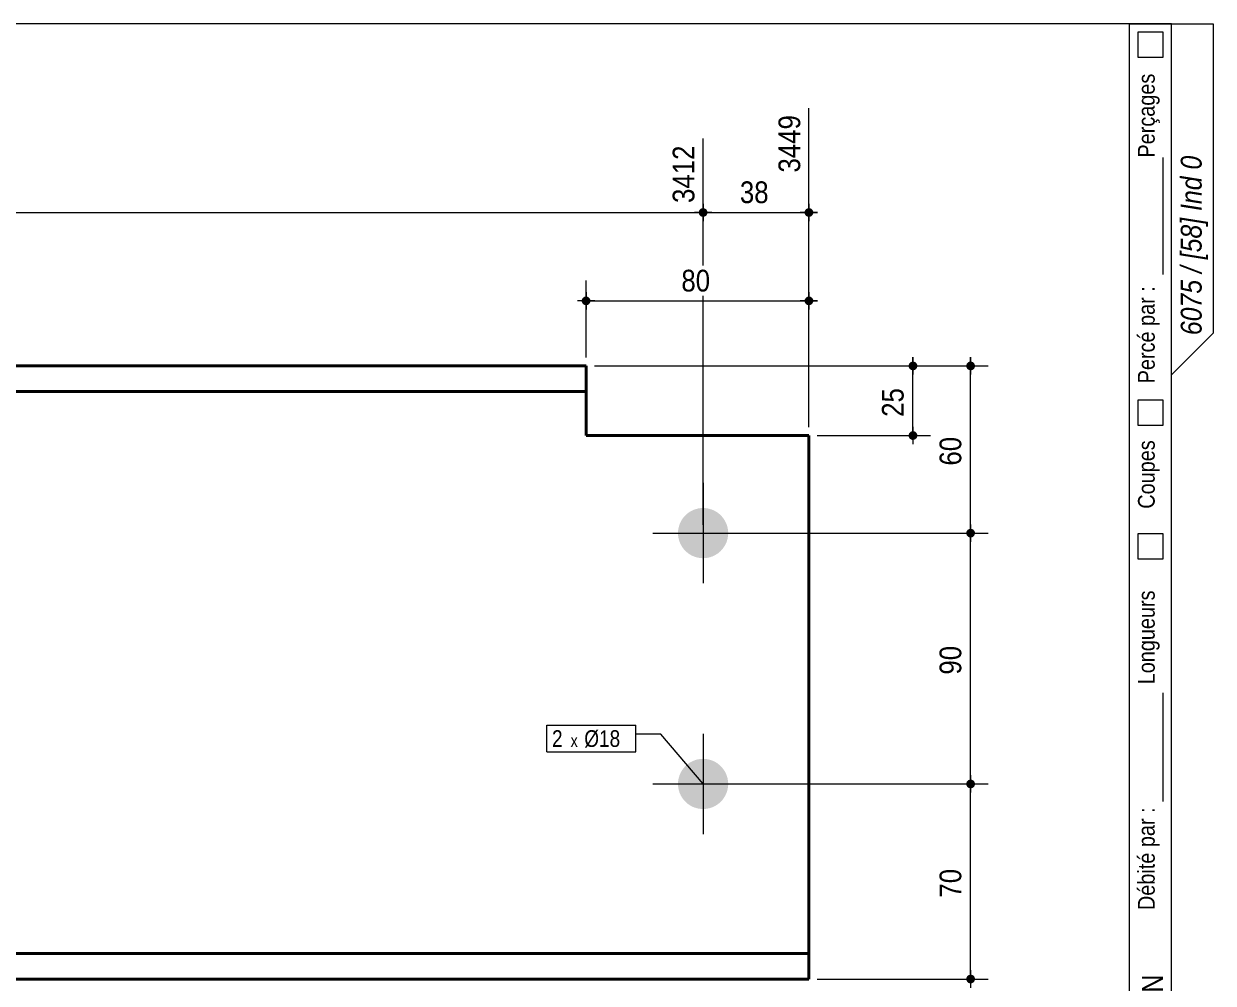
# Model space of a CAD drawing. Header units: millimetres. Extents: x 2 to 287, y 5 to 195.
# Drawn here: x 144.7 to 287, y 80.3 to 195 of the extents above; entities that cross this region are included whole.
import ezdxf

# ---------------------------------------------------------------- set-up
doc = ezdxf.new("R2010")
doc.units = ezdxf.units.MM
for name, color, linetype, lineweight in [('Autre type objet', 1, 'Continuous', 0), ('Boulon', 7, 'Continuous', 0), ('Cotation', 7, 'Continuous', 0), ('Désignation boulon', 3, 'Continuous', 0), ('Feuille dessin', 5, 'Continuous', 0), ('Piece', 2, 'Continuous', 0)]:
    doc.layers.add(name, color=color, linetype=linetype, lineweight=lineweight)
doc.styles.add('ARIAL', font='ARIAL.TTF')
doc.styles.add('ARIAL_ITALIC', font='ARIALI.TTF')
doc.styles.add('COMIC_SANS_MS', font='COMIC.TTF')

# ---------------------------------------------------------------- blocks, each defined once
blk = doc.blocks.new('*A1')
at = {"layer": 'Boulon'}
for points in [[(222.97, 134.16), (222.97, 134.23), (222.98, 134.3), (222.98, 134.38), (222.99, 134.45), (223, 134.52), (223.01, 134.6), (223.03, 134.67), (223.04, 134.74), (223.06, 134.81), (223.08, 134.88), (223.1, 134.95), (223.12, 135.02), (223.14, 135.09), (223.17, 135.16), (223.2, 135.23), (223.23, 135.3), (223.26, 135.37), (223.29, 135.43), (223.32, 135.5), (223.36, 135.56), (223.4, 135.63), (223.43, 135.69), (223.47, 135.75), (223.52, 135.81), (223.56, 135.87), (223.6, 135.93), (223.65, 135.99), (223.7, 136.04), (223.75, 136.1), (223.8, 136.15), (223.85, 136.21), (223.9, 136.26), (223.95, 136.31), (224.01, 136.36), (224.07, 136.4), (224.12, 136.45), (224.18, 136.49), (224.24, 136.54), (224.3, 136.58), (224.36, 136.62), (224.43, 136.66), (224.49, 136.69), (224.55, 136.73), (224.62, 136.76), (224.69, 136.8), (224.75, 136.83), (224.82, 136.86), (224.89, 136.88), (224.96, 136.91), (225.03, 136.93), (225.1, 136.95), (225.17, 136.98), (225.24, 136.99), (225.31, 137.01), (225.38, 137.03), (225.46, 137.04), (225.53, 137.05), (225.6, 137.06), (225.67, 137.07), (225.75, 137.08), (225.82, 137.08), (225.9, 137.08), (225.97, 137.08), (226.04, 137.08), (226.12, 137.08), (226.19, 137.08), (226.26, 137.07), (226.34, 137.06), (226.41, 137.05), (226.48, 137.04), (226.55, 137.03), (226.63, 137.01), (226.7, 136.99), (226.77, 136.98), (226.84, 136.95), (226.91, 136.93), (226.98, 136.91), (227.05, 136.88), (227.12, 136.86), (227.18, 136.83), (227.25, 136.8), (227.32, 136.76), (227.38, 136.73), (227.45, 136.69), (227.51, 136.66), (227.57, 136.62), (227.64, 136.58), (227.7, 136.54), (227.76, 136.49), (227.81, 136.45), (227.87, 136.4), (227.93, 136.36), (227.98, 136.31), (228.04, 136.26), (228.09, 136.21), (228.14, 136.15), (228.19, 136.1), (228.24, 136.04), (228.29, 135.99), (228.33, 135.93), (228.38, 135.87), (228.42, 135.81), (228.46, 135.75), (228.5, 135.69), (228.54, 135.63), (228.58, 135.56), (228.61, 135.5), (228.65, 135.43), (228.68, 135.37), (228.71, 135.3), (228.74, 135.23), (228.77, 135.16), (228.79, 135.09), (228.82, 135.02), (228.84, 134.95), (228.86, 134.88), (228.88, 134.81), (228.9, 134.74), (228.91, 134.67), (228.92, 134.6), (228.94, 134.52), (228.95, 134.45), (228.95, 134.38), (228.96, 134.3), (228.97, 134.23), (228.97, 134.16), (228.97, 134.08), (228.97, 134.01), (228.97, 133.94), (228.96, 133.86), (228.95, 133.79), (228.95, 133.72), (228.94, 133.64), (228.92, 133.57), (228.91, 133.5), (228.9, 133.43), (228.88, 133.35), (228.86, 133.28), (228.84, 133.21), (228.82, 133.14), (228.79, 133.07), (228.77, 133), (228.74, 132.94), (228.71, 132.87), (228.68, 132.8), (228.65, 132.73), (228.61, 132.67), (228.58, 132.61), (228.54, 132.54), (228.5, 132.48), (228.46, 132.42), (228.42, 132.36), (228.38, 132.3), (228.33, 132.24), (228.29, 132.18), (228.24, 132.12), (228.19, 132.07), (228.14, 132.02), (228.09, 131.96), (228.04, 131.91), (227.98, 131.86), (227.93, 131.81), (227.87, 131.76), (227.81, 131.72), (227.76, 131.67), (227.7, 131.63), (227.64, 131.59), (227.57, 131.55), (227.51, 131.51), (227.45, 131.47), (227.38, 131.44), (227.32, 131.4), (227.25, 131.37), (227.18, 131.34), (227.12, 131.31), (227.05, 131.28), (226.98, 131.26), (226.91, 131.24), (226.84, 131.21), (226.77, 131.19), (226.7, 131.17), (226.63, 131.16), (226.55, 131.14), (226.48, 131.13), (226.41, 131.12), (226.34, 131.11), (226.26, 131.1), (226.19, 131.09), (226.12, 131.09), (226.04, 131.08), (225.97, 131.08), (225.9, 131.08), (225.82, 131.09), (225.75, 131.09), (225.67, 131.1), (225.6, 131.11), (225.53, 131.12), (225.46, 131.13), (225.38, 131.14), (225.31, 131.16), (225.24, 131.17), (225.17, 131.19), (225.1, 131.21), (225.03, 131.24), (224.96, 131.26), (224.89, 131.28), (224.82, 131.31), (224.75, 131.34), (224.69, 131.37), (224.62, 131.4), (224.55, 131.44), (224.49, 131.47), (224.43, 131.51), (224.36, 131.55), (224.3, 131.59), (224.24, 131.63), (224.18, 131.67), (224.12, 131.72), (224.07, 131.76), (224.01, 131.81), (223.95, 131.86), (223.9, 131.91), (223.85, 131.96), (223.8, 132.02), (223.75, 132.07), (223.7, 132.12), (223.65, 132.18), (223.6, 132.24), (223.56, 132.3), (223.52, 132.36), (223.47, 132.42), (223.43, 132.48), (223.4, 132.54), (223.36, 132.61), (223.32, 132.67), (223.29, 132.73), (223.26, 132.8), (223.23, 132.87), (223.2, 132.94), (223.17, 133), (223.14, 133.07), (223.12, 133.14), (223.1, 133.21), (223.08, 133.28), (223.06, 133.35), (223.04, 133.43), (223.03, 133.5), (223.01, 133.57), (223, 133.64), (222.99, 133.72), (222.98, 133.79), (222.98, 133.86), (222.97, 133.94), (222.97, 134.01), (222.97, 134.08)], [(222.97, 104.16), (222.97, 104.23), (222.98, 104.3), (222.98, 104.38), (222.99, 104.45), (223, 104.52), (223.01, 104.6), (223.03, 104.67), (223.04, 104.74), (223.06, 104.81), (223.08, 104.88), (223.1, 104.95), (223.12, 105.02), (223.14, 105.09), (223.17, 105.16), (223.2, 105.23), (223.23, 105.3), (223.26, 105.37), (223.29, 105.43), (223.32, 105.5), (223.36, 105.56), (223.4, 105.63), (223.43, 105.69), (223.47, 105.75), (223.52, 105.81), (223.56, 105.87), (223.6, 105.93), (223.65, 105.99), (223.7, 106.04), (223.75, 106.1), (223.8, 106.15), (223.85, 106.21), (223.9, 106.26), (223.95, 106.31), (224.01, 106.36), (224.07, 106.4), (224.12, 106.45), (224.18, 106.49), (224.24, 106.54), (224.3, 106.58), (224.36, 106.62), (224.43, 106.66), (224.49, 106.69), (224.55, 106.73), (224.62, 106.76), (224.69, 106.8), (224.75, 106.83), (224.82, 106.86), (224.89, 106.88), (224.96, 106.91), (225.03, 106.93), (225.1, 106.95), (225.17, 106.98), (225.24, 106.99), (225.31, 107.01), (225.38, 107.03), (225.46, 107.04), (225.53, 107.05), (225.6, 107.06), (225.67, 107.07), (225.75, 107.08), (225.82, 107.08), (225.9, 107.08), (225.97, 107.08), (226.04, 107.08), (226.12, 107.08), (226.19, 107.08), (226.26, 107.07), (226.34, 107.06), (226.41, 107.05), (226.48, 107.04), (226.55, 107.03), (226.63, 107.01), (226.7, 106.99), (226.77, 106.98), (226.84, 106.95), (226.91, 106.93), (226.98, 106.91), (227.05, 106.88), (227.12, 106.86), (227.18, 106.83), (227.25, 106.8), (227.32, 106.76), (227.38, 106.73), (227.45, 106.69), (227.51, 106.66), (227.57, 106.62), (227.64, 106.58), (227.7, 106.54), (227.76, 106.49), (227.81, 106.45), (227.87, 106.4), (227.93, 106.36), (227.98, 106.31), (228.04, 106.26), (228.09, 106.21), (228.14, 106.15), (228.19, 106.1), (228.24, 106.04), (228.29, 105.99), (228.33, 105.93), (228.38, 105.87), (228.42, 105.81), (228.46, 105.75), (228.5, 105.69), (228.54, 105.63), (228.58, 105.56), (228.61, 105.5), (228.65, 105.43), (228.68, 105.37), (228.71, 105.3), (228.74, 105.23), (228.77, 105.16), (228.79, 105.09), (228.82, 105.02), (228.84, 104.95), (228.86, 104.88), (228.88, 104.81), (228.9, 104.74), (228.91, 104.67), (228.92, 104.6), (228.94, 104.52), (228.95, 104.45), (228.95, 104.38), (228.96, 104.3), (228.97, 104.23), (228.97, 104.16), (228.97, 104.08), (228.97, 104.01), (228.97, 103.94), (228.96, 103.86), (228.95, 103.79), (228.95, 103.72), (228.94, 103.64), (228.92, 103.57), (228.91, 103.5), (228.9, 103.43), (228.88, 103.35), (228.86, 103.28), (228.84, 103.21), (228.82, 103.14), (228.79, 103.07), (228.77, 103), (228.74, 102.94), (228.71, 102.87), (228.68, 102.8), (228.65, 102.73), (228.61, 102.67), (228.58, 102.61), (228.54, 102.54), (228.5, 102.48), (228.46, 102.42), (228.42, 102.36), (228.38, 102.3), (228.33, 102.24), (228.29, 102.18), (228.24, 102.12), (228.19, 102.07), (228.14, 102.02), (228.09, 101.96), (228.04, 101.91), (227.98, 101.86), (227.93, 101.81), (227.87, 101.76), (227.81, 101.72), (227.76, 101.67), (227.7, 101.63), (227.64, 101.59), (227.57, 101.55), (227.51, 101.51), (227.45, 101.47), (227.38, 101.44), (227.32, 101.4), (227.25, 101.37), (227.18, 101.34), (227.12, 101.31), (227.05, 101.28), (226.98, 101.26), (226.91, 101.24), (226.84, 101.21), (226.77, 101.19), (226.7, 101.17), (226.63, 101.16), (226.55, 101.14), (226.48, 101.13), (226.41, 101.12), (226.34, 101.11), (226.26, 101.1), (226.19, 101.09), (226.12, 101.09), (226.04, 101.08), (225.97, 101.08), (225.9, 101.08), (225.82, 101.09), (225.75, 101.09), (225.67, 101.1), (225.6, 101.11), (225.53, 101.12), (225.46, 101.13), (225.38, 101.14), (225.31, 101.16), (225.24, 101.17), (225.17, 101.19), (225.1, 101.21), (225.03, 101.24), (224.96, 101.26), (224.89, 101.28), (224.82, 101.31), (224.75, 101.34), (224.69, 101.37), (224.62, 101.4), (224.55, 101.44), (224.49, 101.47), (224.43, 101.51), (224.36, 101.55), (224.3, 101.59), (224.24, 101.63), (224.18, 101.67), (224.12, 101.72), (224.07, 101.76), (224.01, 101.81), (223.95, 101.86), (223.9, 101.91), (223.85, 101.96), (223.8, 102.02), (223.75, 102.07), (223.7, 102.12), (223.65, 102.18), (223.6, 102.24), (223.56, 102.3), (223.52, 102.36), (223.47, 102.42), (223.43, 102.48), (223.4, 102.54), (223.36, 102.61), (223.32, 102.67), (223.29, 102.73), (223.26, 102.8), (223.23, 102.87), (223.2, 102.94), (223.17, 103), (223.14, 103.07), (223.12, 103.14), (223.1, 103.21), (223.08, 103.28), (223.06, 103.35), (223.04, 103.43), (223.03, 103.5), (223.01, 103.57), (223, 103.64), (222.99, 103.72), (222.98, 103.79), (222.98, 103.86), (222.97, 103.94), (222.97, 104.01), (222.97, 104.08)]]:
    blk.add_hatch(color=256, dxfattribs=at).paths.add_polyline_path(points, flags=17)
at = {"layer": 'Boulon', "linetype": 'Continuous', "lineweight": 0}
for p, q in [((225.97, 140.08), (225.97, 128.08)), ((219.97, 134.08), (231.97, 134.08)), ((225.97, 110.08), (225.97, 98.08)), ((219.97, 104.08), (231.97, 104.08))]:
    blk.add_line(p, q, dxfattribs=at)
blk = doc.blocks.new('*A3')
at = {"layer": 'Piece', "color": 2, "linetype": 'Continuous', "lineweight": 40}
for p, q in [((211.967083, 154.083776), (131.967083, 154.083776)), ((211.967083, 154.083776), (211.967083, 145.750443)), ((211.967083, 151.017109), (131.967083, 151.017109)), ((211.967083, 145.750443), (238.633749, 145.750443)), ((238.633749, 80.750443), (238.633749, 145.750443)), ((238.633749, 83.817109), (131.967083, 83.817109)), ((131.967083, 80.750443), (238.633749, 80.750443))]:
    blk.add_line(p, q, dxfattribs=at)
blk = doc.blocks.new('*A4')
at = {"layer": 'Feuille dessin', "linetype": 'Continuous', "lineweight": 0}
for p, q in [((282, 195), (5, 195)), ((282, 5), (282, 195))]:
    blk.add_line(p, q, dxfattribs=at)
blk = doc.blocks.new('*A6')
at = {"layer": 'Autre type objet', "linetype": 'Continuous', "lineweight": 0}
for p, q in [((277, 42), (277, 195)), ((277, 195), (287, 195)), ((282, 42), (282, 195)), ((287, 195), (287, 158)), ((278, 194), (278, 191)), ((281, 194), (278, 194)), ((281, 191), (281, 194)), ((278, 191), (281, 191)), ((281, 165), (281, 179)), ((287, 158), (282, 153)), ((278, 150), (278, 147)), ((281, 150), (278, 150)), ((281, 147), (281, 150)), ((278, 147), (281, 147)), ((278, 134), (278, 131)), ((281, 134), (278, 134)), ((281, 131), (281, 134)), ((278, 131), (281, 131)), ((281, 102), (281, 115)), ((277, 42), (282, 42))]:
    blk.add_line(p, q, dxfattribs=at)
at = {"layer": 'Autre type objet', "width": 0.85}
for s, height, style, p in [('Perçages', 2, 'ARIAL', (280, 179)), ('6075 / [58] Ind 0', 2.5, 'ARIAL_ITALIC', (285.619109, 157.760245)), ('Percé par :', 2, 'ARIAL', (280, 152)), ('Coupes', 2, 'ARIAL', (280, 137)), ('Longueurs', 2, 'ARIAL', (280, 116)), ('Débité par :', 2, 'ARIAL', (280, 89)), ('CONTROLE FABRICATION', 2.5, 'ARIAL', (281, 44))]:
    blk.add_text(s, height=height, rotation=90, dxfattribs=dict(at, style=style)).set_placement(p)
blk = doc.blocks.new('*A10')
at = {"layer": 'Cotation'}
for points in [[(251.06, 153.56), (251.03, 153.57), (251, 153.57), (250.98, 153.57), (250.95, 153.58), (250.93, 153.59), (250.91, 153.59), (250.88, 153.6), (250.86, 153.61), (250.84, 153.63), (250.81, 153.64), (250.79, 153.65), (250.77, 153.67), (250.75, 153.68), (250.73, 153.7), (250.71, 153.72), (250.7, 153.73), (250.68, 153.75), (250.66, 153.77), (250.65, 153.79), (250.64, 153.82), (250.62, 153.84), (250.61, 153.86), (250.6, 153.88), (250.59, 153.91), (250.58, 153.93), (250.58, 153.96), (250.57, 153.98), (250.57, 154.01), (250.56, 154.03), (250.56, 154.06), (250.56, 154.08), (250.56, 154.11), (250.56, 154.13), (250.57, 154.16), (250.57, 154.19), (250.58, 154.21), (250.58, 154.23), (250.59, 154.26), (250.6, 154.28), (250.61, 154.31), (250.62, 154.33), (250.64, 154.35), (250.65, 154.37), (250.66, 154.39), (250.68, 154.41), (250.7, 154.43), (250.71, 154.45), (250.73, 154.47), (250.75, 154.49), (250.77, 154.5), (250.79, 154.52), (250.81, 154.53), (250.84, 154.54), (250.86, 154.55), (250.88, 154.56), (250.91, 154.57), (250.93, 154.58), (250.95, 154.59), (250.98, 154.59), (251, 154.6), (251.03, 154.6), (251.06, 154.6), (251.08, 154.6), (251.11, 154.6), (251.13, 154.6), (251.16, 154.6), (251.18, 154.59), (251.21, 154.59), (251.23, 154.58), (251.26, 154.57), (251.28, 154.56), (251.3, 154.55), (251.33, 154.54), (251.35, 154.53), (251.37, 154.52), (251.39, 154.5), (251.41, 154.49), (251.43, 154.47), (251.45, 154.45), (251.47, 154.43), (251.48, 154.41), (251.5, 154.39), (251.51, 154.37), (251.53, 154.35), (251.54, 154.33), (251.55, 154.31), (251.56, 154.28), (251.57, 154.26), (251.58, 154.23), (251.59, 154.21), (251.59, 154.19), (251.6, 154.16), (251.6, 154.13), (251.6, 154.11), (251.6, 154.08), (251.6, 154.06), (251.6, 154.03), (251.6, 154.01), (251.59, 153.98), (251.59, 153.96), (251.58, 153.93), (251.57, 153.91), (251.56, 153.88), (251.55, 153.86), (251.54, 153.84), (251.53, 153.82), (251.51, 153.79), (251.5, 153.77), (251.48, 153.75), (251.47, 153.73), (251.45, 153.72), (251.43, 153.7), (251.41, 153.68), (251.39, 153.67), (251.37, 153.65), (251.35, 153.64), (251.33, 153.63), (251.3, 153.61), (251.28, 153.6), (251.26, 153.59), (251.23, 153.59), (251.21, 153.58), (251.18, 153.57), (251.16, 153.57), (251.13, 153.57), (251.11, 153.56), (251.08, 153.56)], [(251.06, 145.23), (251.03, 145.23), (251, 145.24), (250.98, 145.24), (250.95, 145.25), (250.93, 145.25), (250.91, 145.26), (250.88, 145.27), (250.86, 145.28), (250.84, 145.29), (250.81, 145.3), (250.79, 145.32), (250.77, 145.33), (250.75, 145.35), (250.73, 145.37), (250.71, 145.38), (250.7, 145.4), (250.68, 145.42), (250.66, 145.44), (250.65, 145.46), (250.64, 145.48), (250.62, 145.51), (250.61, 145.53), (250.6, 145.55), (250.59, 145.58), (250.58, 145.6), (250.58, 145.62), (250.57, 145.65), (250.57, 145.67), (250.56, 145.7), (250.56, 145.72), (250.56, 145.75), (250.56, 145.78), (250.56, 145.8), (250.57, 145.83), (250.57, 145.85), (250.58, 145.88), (250.58, 145.9), (250.59, 145.93), (250.6, 145.95), (250.61, 145.97), (250.62, 146), (250.64, 146.02), (250.65, 146.04), (250.66, 146.06), (250.68, 146.08), (250.7, 146.1), (250.71, 146.12), (250.73, 146.14), (250.75, 146.15), (250.77, 146.17), (250.79, 146.18), (250.81, 146.2), (250.84, 146.21), (250.86, 146.22), (250.88, 146.23), (250.91, 146.24), (250.93, 146.25), (250.95, 146.25), (250.98, 146.26), (251, 146.26), (251.03, 146.27), (251.06, 146.27), (251.08, 146.27), (251.11, 146.27), (251.13, 146.27), (251.16, 146.26), (251.18, 146.26), (251.21, 146.25), (251.23, 146.25), (251.26, 146.24), (251.28, 146.23), (251.3, 146.22), (251.33, 146.21), (251.35, 146.2), (251.37, 146.18), (251.39, 146.17), (251.41, 146.15), (251.43, 146.14), (251.45, 146.12), (251.47, 146.1), (251.48, 146.08), (251.5, 146.06), (251.51, 146.04), (251.53, 146.02), (251.54, 146), (251.55, 145.97), (251.56, 145.95), (251.57, 145.93), (251.58, 145.9), (251.59, 145.88), (251.59, 145.85), (251.6, 145.83), (251.6, 145.8), (251.6, 145.78), (251.6, 145.75), (251.6, 145.72), (251.6, 145.7), (251.6, 145.67), (251.59, 145.65), (251.59, 145.62), (251.58, 145.6), (251.57, 145.58), (251.56, 145.55), (251.55, 145.53), (251.54, 145.51), (251.53, 145.48), (251.51, 145.46), (251.5, 145.44), (251.48, 145.42), (251.47, 145.4), (251.45, 145.38), (251.43, 145.37), (251.41, 145.35), (251.39, 145.33), (251.37, 145.32), (251.35, 145.3), (251.33, 145.29), (251.3, 145.28), (251.28, 145.27), (251.26, 145.26), (251.23, 145.25), (251.21, 145.25), (251.18, 145.24), (251.16, 145.24), (251.13, 145.23), (251.11, 145.23), (251.08, 145.23)]]:
    blk.add_hatch(color=256, dxfattribs=at).paths.add_polyline_path(points, flags=17)
at = {"layer": 'Cotation', "linetype": 'Continuous', "lineweight": 0}
for p, q in [((251.08, 155.12), (251.08, 153.04)), ((251.08, 154.08), (251.08, 155.12)), ((212.97, 154.08), (253.16, 154.08)), ((250.04, 154.08), (252.12, 154.08)), ((251.08, 145.75), (251.08, 154.08)), ((251.08, 146.79), (251.08, 144.71)), ((239.63, 145.75), (253.16, 145.75)), ((250.04, 145.75), (252.12, 145.75)), ((251.08, 145.75), (251.08, 144.71))]:
    blk.add_line(p, q, dxfattribs=at)
at = {"layer": 'Cotation'}
for p in [(251.08, 154.08), (251.08, 145.75)]:
    blk.add_point(p, dxfattribs=at)
at = {"layer": 'Cotation', "style": 'ARIAL', "width": 0.85}
blk.add_text('25', height=2.6, rotation=90.0002, dxfattribs=at).set_placement((249.96, 147.99))
blk = doc.blocks.new('*A14')
at = {"layer": 'Cotation'}
for points in [[(257.95, 103.56), (257.93, 103.57), (257.9, 103.57), (257.88, 103.57), (257.85, 103.58), (257.83, 103.59), (257.8, 103.59), (257.78, 103.6), (257.76, 103.61), (257.73, 103.63), (257.71, 103.64), (257.69, 103.65), (257.67, 103.67), (257.65, 103.68), (257.63, 103.7), (257.61, 103.72), (257.59, 103.73), (257.58, 103.75), (257.56, 103.77), (257.55, 103.79), (257.53, 103.82), (257.52, 103.84), (257.51, 103.86), (257.5, 103.88), (257.49, 103.91), (257.48, 103.93), (257.47, 103.96), (257.47, 103.98), (257.46, 104.01), (257.46, 104.03), (257.46, 104.06), (257.46, 104.08), (257.46, 104.11), (257.46, 104.13), (257.46, 104.16), (257.47, 104.19), (257.47, 104.21), (257.48, 104.23), (257.49, 104.26), (257.5, 104.28), (257.51, 104.31), (257.52, 104.33), (257.53, 104.35), (257.55, 104.37), (257.56, 104.39), (257.58, 104.41), (257.59, 104.43), (257.61, 104.45), (257.63, 104.47), (257.65, 104.49), (257.67, 104.5), (257.69, 104.52), (257.71, 104.53), (257.73, 104.54), (257.76, 104.55), (257.78, 104.56), (257.8, 104.57), (257.83, 104.58), (257.85, 104.59), (257.88, 104.59), (257.9, 104.6), (257.93, 104.6), (257.95, 104.6), (257.98, 104.6), (258, 104.6), (258.03, 104.6), (258.06, 104.6), (258.08, 104.59), (258.11, 104.59), (258.13, 104.58), (258.15, 104.57), (258.18, 104.56), (258.2, 104.55), (258.22, 104.54), (258.25, 104.53), (258.27, 104.52), (258.29, 104.5), (258.31, 104.49), (258.33, 104.47), (258.35, 104.45), (258.36, 104.43), (258.38, 104.41), (258.4, 104.39), (258.41, 104.37), (258.42, 104.35), (258.44, 104.33), (258.45, 104.31), (258.46, 104.28), (258.47, 104.26), (258.48, 104.23), (258.48, 104.21), (258.49, 104.19), (258.49, 104.16), (258.5, 104.13), (258.5, 104.11), (258.5, 104.08), (258.5, 104.06), (258.5, 104.03), (258.49, 104.01), (258.49, 103.98), (258.48, 103.96), (258.48, 103.93), (258.47, 103.91), (258.46, 103.88), (258.45, 103.86), (258.44, 103.84), (258.42, 103.82), (258.41, 103.79), (258.4, 103.77), (258.38, 103.75), (258.36, 103.73), (258.35, 103.72), (258.33, 103.7), (258.31, 103.68), (258.29, 103.67), (258.27, 103.65), (258.25, 103.64), (258.22, 103.63), (258.2, 103.61), (258.18, 103.6), (258.15, 103.59), (258.13, 103.59), (258.11, 103.58), (258.08, 103.57), (258.06, 103.57), (258.03, 103.57), (258, 103.56), (257.98, 103.56)], [(257.95, 80.23), (257.93, 80.23), (257.9, 80.24), (257.88, 80.24), (257.85, 80.25), (257.83, 80.25), (257.8, 80.26), (257.78, 80.27), (257.76, 80.28), (257.73, 80.29), (257.71, 80.3), (257.69, 80.32), (257.67, 80.33), (257.65, 80.35), (257.63, 80.37), (257.61, 80.38), (257.59, 80.4), (257.58, 80.42), (257.56, 80.44), (257.55, 80.46), (257.53, 80.48), (257.52, 80.51), (257.51, 80.53), (257.5, 80.55), (257.49, 80.58), (257.48, 80.6), (257.47, 80.62), (257.47, 80.65), (257.46, 80.67), (257.46, 80.7), (257.46, 80.72), (257.46, 80.75), (257.46, 80.78), (257.46, 80.8), (257.46, 80.83), (257.47, 80.85), (257.47, 80.88), (257.48, 80.9), (257.49, 80.93), (257.5, 80.95), (257.51, 80.97), (257.52, 81), (257.53, 81.02), (257.55, 81.04), (257.56, 81.06), (257.58, 81.08), (257.59, 81.1), (257.61, 81.12), (257.63, 81.14), (257.65, 81.15), (257.67, 81.17), (257.69, 81.18), (257.71, 81.2), (257.73, 81.21), (257.76, 81.22), (257.78, 81.23), (257.8, 81.24), (257.83, 81.25), (257.85, 81.25), (257.88, 81.26), (257.9, 81.26), (257.93, 81.27), (257.95, 81.27), (257.98, 81.27), (258, 81.27), (258.03, 81.27), (258.06, 81.26), (258.08, 81.26), (258.11, 81.25), (258.13, 81.25), (258.15, 81.24), (258.18, 81.23), (258.2, 81.22), (258.22, 81.21), (258.25, 81.2), (258.27, 81.18), (258.29, 81.17), (258.31, 81.15), (258.33, 81.14), (258.35, 81.12), (258.36, 81.1), (258.38, 81.08), (258.4, 81.06), (258.41, 81.04), (258.42, 81.02), (258.44, 81), (258.45, 80.97), (258.46, 80.95), (258.47, 80.93), (258.48, 80.9), (258.48, 80.88), (258.49, 80.85), (258.49, 80.83), (258.5, 80.8), (258.5, 80.78), (258.5, 80.75), (258.5, 80.72), (258.5, 80.7), (258.49, 80.67), (258.49, 80.65), (258.48, 80.62), (258.48, 80.6), (258.47, 80.58), (258.46, 80.55), (258.45, 80.53), (258.44, 80.51), (258.42, 80.48), (258.41, 80.46), (258.4, 80.44), (258.38, 80.42), (258.36, 80.4), (258.35, 80.38), (258.33, 80.37), (258.31, 80.35), (258.29, 80.33), (258.27, 80.32), (258.25, 80.3), (258.22, 80.29), (258.2, 80.28), (258.18, 80.27), (258.15, 80.26), (258.13, 80.25), (258.11, 80.25), (258.08, 80.24), (258.06, 80.24), (258.03, 80.23), (258, 80.23), (257.98, 80.23)]]:
    blk.add_hatch(color=256, dxfattribs=at).paths.add_polyline_path(points, flags=17)
at = {"layer": 'Cotation', "linetype": 'Continuous', "lineweight": 0}
for p, q in [((226.97, 104.08), (260.06, 104.08)), ((256.94, 104.08), (259.02, 104.08)), ((257.98, 105.12), (257.98, 103.04)), ((257.98, 104.08), (257.98, 105.12)), ((257.98, 80.75), (257.98, 104.08)), ((257.98, 81.79), (257.98, 79.71)), ((239.63, 80.75), (260.06, 80.75)), ((256.94, 80.75), (259.02, 80.75)), ((257.98, 80.75), (257.98, 79.71))]:
    blk.add_line(p, q, dxfattribs=at)
at = {"layer": 'Cotation'}
for p in [(257.98, 104.08), (257.98, 80.75)]:
    blk.add_point(p, dxfattribs=at)
at = {"layer": 'Cotation', "style": 'ARIAL', "width": 0.85}
blk.add_text('70', height=2.6, rotation=90.0002, dxfattribs=at).set_placement((256.86, 90.49))
blk = doc.blocks.new('*A15')
at = {"layer": 'Cotation'}
for points in [[(257.95, 133.56), (257.93, 133.57), (257.9, 133.57), (257.88, 133.57), (257.85, 133.58), (257.83, 133.59), (257.8, 133.59), (257.78, 133.6), (257.76, 133.61), (257.73, 133.63), (257.71, 133.64), (257.69, 133.65), (257.67, 133.67), (257.65, 133.68), (257.63, 133.7), (257.61, 133.72), (257.59, 133.73), (257.58, 133.75), (257.56, 133.77), (257.55, 133.79), (257.53, 133.82), (257.52, 133.84), (257.51, 133.86), (257.5, 133.88), (257.49, 133.91), (257.48, 133.93), (257.47, 133.96), (257.47, 133.98), (257.46, 134.01), (257.46, 134.03), (257.46, 134.06), (257.46, 134.08), (257.46, 134.11), (257.46, 134.13), (257.46, 134.16), (257.47, 134.19), (257.47, 134.21), (257.48, 134.23), (257.49, 134.26), (257.5, 134.28), (257.51, 134.31), (257.52, 134.33), (257.53, 134.35), (257.55, 134.37), (257.56, 134.39), (257.58, 134.41), (257.59, 134.43), (257.61, 134.45), (257.63, 134.47), (257.65, 134.49), (257.67, 134.5), (257.69, 134.52), (257.71, 134.53), (257.73, 134.54), (257.76, 134.55), (257.78, 134.56), (257.8, 134.57), (257.83, 134.58), (257.85, 134.59), (257.88, 134.59), (257.9, 134.6), (257.93, 134.6), (257.95, 134.6), (257.98, 134.6), (258, 134.6), (258.03, 134.6), (258.06, 134.6), (258.08, 134.59), (258.11, 134.59), (258.13, 134.58), (258.15, 134.57), (258.18, 134.56), (258.2, 134.55), (258.22, 134.54), (258.25, 134.53), (258.27, 134.52), (258.29, 134.5), (258.31, 134.49), (258.33, 134.47), (258.35, 134.45), (258.36, 134.43), (258.38, 134.41), (258.4, 134.39), (258.41, 134.37), (258.42, 134.35), (258.44, 134.33), (258.45, 134.31), (258.46, 134.28), (258.47, 134.26), (258.48, 134.23), (258.48, 134.21), (258.49, 134.19), (258.49, 134.16), (258.5, 134.13), (258.5, 134.11), (258.5, 134.08), (258.5, 134.06), (258.5, 134.03), (258.49, 134.01), (258.49, 133.98), (258.48, 133.96), (258.48, 133.93), (258.47, 133.91), (258.46, 133.88), (258.45, 133.86), (258.44, 133.84), (258.42, 133.82), (258.41, 133.79), (258.4, 133.77), (258.38, 133.75), (258.36, 133.73), (258.35, 133.72), (258.33, 133.7), (258.31, 133.68), (258.29, 133.67), (258.27, 133.65), (258.25, 133.64), (258.22, 133.63), (258.2, 133.61), (258.18, 133.6), (258.15, 133.59), (258.13, 133.59), (258.11, 133.58), (258.08, 133.57), (258.06, 133.57), (258.03, 133.57), (258, 133.56), (257.98, 133.56)], [(257.95, 103.56), (257.93, 103.57), (257.9, 103.57), (257.88, 103.57), (257.85, 103.58), (257.83, 103.59), (257.8, 103.59), (257.78, 103.6), (257.76, 103.61), (257.73, 103.63), (257.71, 103.64), (257.69, 103.65), (257.67, 103.67), (257.65, 103.68), (257.63, 103.7), (257.61, 103.72), (257.59, 103.73), (257.58, 103.75), (257.56, 103.77), (257.55, 103.79), (257.53, 103.82), (257.52, 103.84), (257.51, 103.86), (257.5, 103.88), (257.49, 103.91), (257.48, 103.93), (257.47, 103.96), (257.47, 103.98), (257.46, 104.01), (257.46, 104.03), (257.46, 104.06), (257.46, 104.08), (257.46, 104.11), (257.46, 104.13), (257.46, 104.16), (257.47, 104.19), (257.47, 104.21), (257.48, 104.23), (257.49, 104.26), (257.5, 104.28), (257.51, 104.31), (257.52, 104.33), (257.53, 104.35), (257.55, 104.37), (257.56, 104.39), (257.58, 104.41), (257.59, 104.43), (257.61, 104.45), (257.63, 104.47), (257.65, 104.49), (257.67, 104.5), (257.69, 104.52), (257.71, 104.53), (257.73, 104.54), (257.76, 104.55), (257.78, 104.56), (257.8, 104.57), (257.83, 104.58), (257.85, 104.59), (257.88, 104.59), (257.9, 104.6), (257.93, 104.6), (257.95, 104.6), (257.98, 104.6), (258, 104.6), (258.03, 104.6), (258.06, 104.6), (258.08, 104.59), (258.11, 104.59), (258.13, 104.58), (258.15, 104.57), (258.18, 104.56), (258.2, 104.55), (258.22, 104.54), (258.25, 104.53), (258.27, 104.52), (258.29, 104.5), (258.31, 104.49), (258.33, 104.47), (258.35, 104.45), (258.36, 104.43), (258.38, 104.41), (258.4, 104.39), (258.41, 104.37), (258.42, 104.35), (258.44, 104.33), (258.45, 104.31), (258.46, 104.28), (258.47, 104.26), (258.48, 104.23), (258.48, 104.21), (258.49, 104.19), (258.49, 104.16), (258.5, 104.13), (258.5, 104.11), (258.5, 104.08), (258.5, 104.06), (258.5, 104.03), (258.49, 104.01), (258.49, 103.98), (258.48, 103.96), (258.48, 103.93), (258.47, 103.91), (258.46, 103.88), (258.45, 103.86), (258.44, 103.84), (258.42, 103.82), (258.41, 103.79), (258.4, 103.77), (258.38, 103.75), (258.36, 103.73), (258.35, 103.72), (258.33, 103.7), (258.31, 103.68), (258.29, 103.67), (258.27, 103.65), (258.25, 103.64), (258.22, 103.63), (258.2, 103.61), (258.18, 103.6), (258.15, 103.59), (258.13, 103.59), (258.11, 103.58), (258.08, 103.57), (258.06, 103.57), (258.03, 103.57), (258, 103.56), (257.98, 103.56)]]:
    blk.add_hatch(color=256, dxfattribs=at).paths.add_polyline_path(points, flags=17)
at = {"layer": 'Cotation', "linetype": 'Continuous', "lineweight": 0}
for p, q in [((226.97, 134.08), (260.06, 134.08)), ((256.94, 134.08), (259.02, 134.08)), ((257.98, 135.12), (257.98, 133.04)), ((257.98, 134.08), (257.98, 135.12)), ((257.98, 104.08), (257.98, 134.08)), ((226.97, 104.08), (260.06, 104.08)), ((256.94, 104.08), (259.02, 104.08)), ((257.98, 105.12), (257.98, 103.04)), ((257.98, 104.08), (257.98, 103.04))]:
    blk.add_line(p, q, dxfattribs=at)
at = {"layer": 'Cotation'}
for p in [(257.98, 134.08), (257.98, 104.08)]:
    blk.add_point(p, dxfattribs=at)
at = {"layer": 'Cotation', "style": 'ARIAL', "width": 0.85}
blk.add_text('90', height=2.6, rotation=90.0002, dxfattribs=at).set_placement((256.86, 117.16))
blk = doc.blocks.new('*A16')
at = {"layer": 'Cotation'}
for points in [[(257.95, 153.56), (257.93, 153.57), (257.9, 153.57), (257.88, 153.57), (257.85, 153.58), (257.83, 153.59), (257.8, 153.59), (257.78, 153.6), (257.76, 153.61), (257.73, 153.63), (257.71, 153.64), (257.69, 153.65), (257.67, 153.67), (257.65, 153.68), (257.63, 153.7), (257.61, 153.72), (257.59, 153.73), (257.58, 153.75), (257.56, 153.77), (257.55, 153.79), (257.53, 153.82), (257.52, 153.84), (257.51, 153.86), (257.5, 153.88), (257.49, 153.91), (257.48, 153.93), (257.47, 153.96), (257.47, 153.98), (257.46, 154.01), (257.46, 154.03), (257.46, 154.06), (257.46, 154.08), (257.46, 154.11), (257.46, 154.13), (257.46, 154.16), (257.47, 154.19), (257.47, 154.21), (257.48, 154.23), (257.49, 154.26), (257.5, 154.28), (257.51, 154.31), (257.52, 154.33), (257.53, 154.35), (257.55, 154.37), (257.56, 154.39), (257.58, 154.41), (257.59, 154.43), (257.61, 154.45), (257.63, 154.47), (257.65, 154.49), (257.67, 154.5), (257.69, 154.52), (257.71, 154.53), (257.73, 154.54), (257.76, 154.55), (257.78, 154.56), (257.8, 154.57), (257.83, 154.58), (257.85, 154.59), (257.88, 154.59), (257.9, 154.6), (257.93, 154.6), (257.95, 154.6), (257.98, 154.6), (258, 154.6), (258.03, 154.6), (258.06, 154.6), (258.08, 154.59), (258.11, 154.59), (258.13, 154.58), (258.15, 154.57), (258.18, 154.56), (258.2, 154.55), (258.22, 154.54), (258.25, 154.53), (258.27, 154.52), (258.29, 154.5), (258.31, 154.49), (258.33, 154.47), (258.35, 154.45), (258.36, 154.43), (258.38, 154.41), (258.4, 154.39), (258.41, 154.37), (258.42, 154.35), (258.44, 154.33), (258.45, 154.31), (258.46, 154.28), (258.47, 154.26), (258.48, 154.23), (258.48, 154.21), (258.49, 154.19), (258.49, 154.16), (258.5, 154.13), (258.5, 154.11), (258.5, 154.08), (258.5, 154.06), (258.5, 154.03), (258.49, 154.01), (258.49, 153.98), (258.48, 153.96), (258.48, 153.93), (258.47, 153.91), (258.46, 153.88), (258.45, 153.86), (258.44, 153.84), (258.42, 153.82), (258.41, 153.79), (258.4, 153.77), (258.38, 153.75), (258.36, 153.73), (258.35, 153.72), (258.33, 153.7), (258.31, 153.68), (258.29, 153.67), (258.27, 153.65), (258.25, 153.64), (258.22, 153.63), (258.2, 153.61), (258.18, 153.6), (258.15, 153.59), (258.13, 153.59), (258.11, 153.58), (258.08, 153.57), (258.06, 153.57), (258.03, 153.57), (258, 153.56), (257.98, 153.56)], [(257.95, 133.56), (257.93, 133.57), (257.9, 133.57), (257.88, 133.57), (257.85, 133.58), (257.83, 133.59), (257.8, 133.59), (257.78, 133.6), (257.76, 133.61), (257.73, 133.63), (257.71, 133.64), (257.69, 133.65), (257.67, 133.67), (257.65, 133.68), (257.63, 133.7), (257.61, 133.72), (257.59, 133.73), (257.58, 133.75), (257.56, 133.77), (257.55, 133.79), (257.53, 133.82), (257.52, 133.84), (257.51, 133.86), (257.5, 133.88), (257.49, 133.91), (257.48, 133.93), (257.47, 133.96), (257.47, 133.98), (257.46, 134.01), (257.46, 134.03), (257.46, 134.06), (257.46, 134.08), (257.46, 134.11), (257.46, 134.13), (257.46, 134.16), (257.47, 134.19), (257.47, 134.21), (257.48, 134.23), (257.49, 134.26), (257.5, 134.28), (257.51, 134.31), (257.52, 134.33), (257.53, 134.35), (257.55, 134.37), (257.56, 134.39), (257.58, 134.41), (257.59, 134.43), (257.61, 134.45), (257.63, 134.47), (257.65, 134.49), (257.67, 134.5), (257.69, 134.52), (257.71, 134.53), (257.73, 134.54), (257.76, 134.55), (257.78, 134.56), (257.8, 134.57), (257.83, 134.58), (257.85, 134.59), (257.88, 134.59), (257.9, 134.6), (257.93, 134.6), (257.95, 134.6), (257.98, 134.6), (258, 134.6), (258.03, 134.6), (258.06, 134.6), (258.08, 134.59), (258.11, 134.59), (258.13, 134.58), (258.15, 134.57), (258.18, 134.56), (258.2, 134.55), (258.22, 134.54), (258.25, 134.53), (258.27, 134.52), (258.29, 134.5), (258.31, 134.49), (258.33, 134.47), (258.35, 134.45), (258.36, 134.43), (258.38, 134.41), (258.4, 134.39), (258.41, 134.37), (258.42, 134.35), (258.44, 134.33), (258.45, 134.31), (258.46, 134.28), (258.47, 134.26), (258.48, 134.23), (258.48, 134.21), (258.49, 134.19), (258.49, 134.16), (258.5, 134.13), (258.5, 134.11), (258.5, 134.08), (258.5, 134.06), (258.5, 134.03), (258.49, 134.01), (258.49, 133.98), (258.48, 133.96), (258.48, 133.93), (258.47, 133.91), (258.46, 133.88), (258.45, 133.86), (258.44, 133.84), (258.42, 133.82), (258.41, 133.79), (258.4, 133.77), (258.38, 133.75), (258.36, 133.73), (258.35, 133.72), (258.33, 133.7), (258.31, 133.68), (258.29, 133.67), (258.27, 133.65), (258.25, 133.64), (258.22, 133.63), (258.2, 133.61), (258.18, 133.6), (258.15, 133.59), (258.13, 133.59), (258.11, 133.58), (258.08, 133.57), (258.06, 133.57), (258.03, 133.57), (258, 133.56), (257.98, 133.56)]]:
    blk.add_hatch(color=256, dxfattribs=at).paths.add_polyline_path(points, flags=17)
at = {"layer": 'Cotation', "linetype": 'Continuous', "lineweight": 0}
for p, q in [((257.98, 155.12), (257.98, 153.04)), ((257.98, 154.08), (257.98, 155.12)), ((212.97, 154.08), (260.06, 154.08)), ((256.94, 154.08), (259.02, 154.08)), ((257.98, 134.08), (257.98, 154.08)), ((226.97, 134.08), (260.06, 134.08)), ((256.94, 134.08), (259.02, 134.08)), ((257.98, 135.12), (257.98, 133.04)), ((257.98, 134.08), (257.98, 133.04))]:
    blk.add_line(p, q, dxfattribs=at)
at = {"layer": 'Cotation'}
for p in [(257.98, 154.08), (257.98, 134.08)]:
    blk.add_point(p, dxfattribs=at)
at = {"layer": 'Cotation', "style": 'ARIAL', "width": 0.85}
blk.add_text('60', height=2.6, rotation=90.0002, dxfattribs=at).set_placement((256.86, 142.16))
blk = doc.blocks.new('*A18')
at = {"layer": 'Cotation'}
for points in [[(211.94, 161.34), (211.92, 161.34), (211.89, 161.34), (211.87, 161.35), (211.84, 161.35), (211.82, 161.36), (211.79, 161.37), (211.77, 161.38), (211.74, 161.39), (211.72, 161.4), (211.7, 161.41), (211.68, 161.43), (211.66, 161.44), (211.64, 161.46), (211.62, 161.47), (211.6, 161.49), (211.58, 161.51), (211.57, 161.53), (211.55, 161.55), (211.53, 161.57), (211.52, 161.59), (211.51, 161.61), (211.5, 161.64), (211.49, 161.66), (211.48, 161.68), (211.47, 161.71), (211.46, 161.73), (211.46, 161.76), (211.45, 161.78), (211.45, 161.81), (211.45, 161.83), (211.45, 161.86), (211.45, 161.88), (211.45, 161.91), (211.45, 161.93), (211.46, 161.96), (211.46, 161.98), (211.47, 162.01), (211.48, 162.03), (211.49, 162.06), (211.5, 162.08), (211.51, 162.1), (211.52, 162.13), (211.53, 162.15), (211.55, 162.17), (211.57, 162.19), (211.58, 162.21), (211.6, 162.23), (211.62, 162.24), (211.64, 162.26), (211.66, 162.28), (211.68, 162.29), (211.7, 162.3), (211.72, 162.32), (211.74, 162.33), (211.77, 162.34), (211.79, 162.35), (211.82, 162.36), (211.84, 162.36), (211.87, 162.37), (211.89, 162.37), (211.92, 162.38), (211.94, 162.38), (211.97, 162.38), (211.99, 162.38), (212.02, 162.38), (212.04, 162.37), (212.07, 162.37), (212.09, 162.36), (212.12, 162.36), (212.14, 162.35), (212.17, 162.34), (212.19, 162.33), (212.21, 162.32), (212.23, 162.3), (212.26, 162.29), (212.28, 162.28), (212.3, 162.26), (212.32, 162.24), (212.33, 162.23), (212.35, 162.21), (212.37, 162.19), (212.38, 162.17), (212.4, 162.15), (212.41, 162.13), (212.43, 162.1), (212.44, 162.08), (212.45, 162.06), (212.46, 162.03), (212.46, 162.01), (212.47, 161.98), (212.48, 161.96), (212.48, 161.93), (212.48, 161.91), (212.49, 161.88), (212.49, 161.86), (212.49, 161.83), (212.48, 161.81), (212.48, 161.78), (212.48, 161.76), (212.47, 161.73), (212.46, 161.71), (212.46, 161.68), (212.45, 161.66), (212.44, 161.64), (212.43, 161.61), (212.41, 161.59), (212.4, 161.57), (212.38, 161.55), (212.37, 161.53), (212.35, 161.51), (212.33, 161.49), (212.32, 161.47), (212.3, 161.46), (212.28, 161.44), (212.26, 161.43), (212.23, 161.41), (212.21, 161.4), (212.19, 161.39), (212.17, 161.38), (212.14, 161.37), (212.12, 161.36), (212.09, 161.35), (212.07, 161.35), (212.04, 161.34), (212.02, 161.34), (211.99, 161.34), (211.97, 161.34)], [(238.61, 161.34), (238.58, 161.34), (238.56, 161.34), (238.53, 161.35), (238.51, 161.35), (238.48, 161.36), (238.46, 161.37), (238.43, 161.38), (238.41, 161.39), (238.39, 161.4), (238.37, 161.41), (238.34, 161.43), (238.32, 161.44), (238.3, 161.46), (238.28, 161.47), (238.27, 161.49), (238.25, 161.51), (238.23, 161.53), (238.22, 161.55), (238.2, 161.57), (238.19, 161.59), (238.18, 161.61), (238.16, 161.64), (238.15, 161.66), (238.14, 161.68), (238.14, 161.71), (238.13, 161.73), (238.12, 161.76), (238.12, 161.78), (238.12, 161.81), (238.11, 161.83), (238.11, 161.86), (238.11, 161.88), (238.12, 161.91), (238.12, 161.93), (238.12, 161.96), (238.13, 161.98), (238.14, 162.01), (238.14, 162.03), (238.15, 162.06), (238.16, 162.08), (238.18, 162.1), (238.19, 162.13), (238.2, 162.15), (238.22, 162.17), (238.23, 162.19), (238.25, 162.21), (238.27, 162.23), (238.28, 162.24), (238.3, 162.26), (238.32, 162.28), (238.34, 162.29), (238.37, 162.3), (238.39, 162.32), (238.41, 162.33), (238.43, 162.34), (238.46, 162.35), (238.48, 162.36), (238.51, 162.36), (238.53, 162.37), (238.56, 162.37), (238.58, 162.38), (238.61, 162.38), (238.63, 162.38), (238.66, 162.38), (238.68, 162.38), (238.71, 162.37), (238.74, 162.37), (238.76, 162.36), (238.78, 162.36), (238.81, 162.35), (238.83, 162.34), (238.86, 162.33), (238.88, 162.32), (238.9, 162.3), (238.92, 162.29), (238.94, 162.28), (238.96, 162.26), (238.98, 162.24), (239, 162.23), (239.02, 162.21), (239.04, 162.19), (239.05, 162.17), (239.07, 162.15), (239.08, 162.13), (239.09, 162.1), (239.1, 162.08), (239.11, 162.06), (239.12, 162.03), (239.13, 162.01), (239.14, 161.98), (239.14, 161.96), (239.15, 161.93), (239.15, 161.91), (239.15, 161.88), (239.15, 161.86), (239.15, 161.83), (239.15, 161.81), (239.15, 161.78), (239.14, 161.76), (239.14, 161.73), (239.13, 161.71), (239.12, 161.68), (239.11, 161.66), (239.1, 161.64), (239.09, 161.61), (239.08, 161.59), (239.07, 161.57), (239.05, 161.55), (239.04, 161.53), (239.02, 161.51), (239, 161.49), (238.98, 161.47), (238.96, 161.46), (238.94, 161.44), (238.92, 161.43), (238.9, 161.41), (238.88, 161.4), (238.86, 161.39), (238.83, 161.38), (238.81, 161.37), (238.78, 161.36), (238.76, 161.35), (238.74, 161.35), (238.71, 161.34), (238.68, 161.34), (238.66, 161.34), (238.63, 161.34)]]:
    blk.add_hatch(color=256, dxfattribs=at).paths.add_polyline_path(points, flags=17)
at = {"layer": 'Cotation', "linetype": 'Continuous', "lineweight": 0}
for p, q in [((211.97, 155.08), (211.97, 164.28)), ((238.63, 146.75), (238.63, 164.28)), ((211.97, 162.9), (211.97, 160.82)), ((238.63, 162.9), (238.63, 160.82)), ((213.01, 161.86), (210.93, 161.86)), ((211.97, 161.86), (210.93, 161.86)), ((211.97, 161.86), (238.63, 161.86)), ((239.67, 161.86), (237.59, 161.86)), ((238.63, 161.86), (239.67, 161.86))]:
    blk.add_line(p, q, dxfattribs=at)
at = {"layer": 'Cotation'}
for p in [(211.97, 161.86), (238.63, 161.86)]:
    blk.add_point(p, dxfattribs=at)
at = {"layer": 'Cotation', "style": 'ARIAL', "width": 0.85}
blk.add_text('80', height=2.6, dxfattribs=at).set_placement((223.37, 162.98))
blk = doc.blocks.new('*A20')
at = {"layer": 'Cotation'}
blk.add_hatch(color=256, dxfattribs=at).paths.add_polyline_path([(225.94, 171.91), (225.92, 171.91), (225.89, 171.91), (225.87, 171.92), (225.84, 171.92), (225.82, 171.93), (225.79, 171.94), (225.77, 171.95), (225.75, 171.96), (225.72, 171.97), (225.7, 171.98), (225.68, 172), (225.66, 172.01), (225.64, 172.03), (225.62, 172.04), (225.6, 172.06), (225.58, 172.08), (225.57, 172.1), (225.55, 172.12), (225.54, 172.14), (225.52, 172.16), (225.51, 172.18), (225.5, 172.21), (225.49, 172.23), (225.48, 172.25), (225.47, 172.28), (225.46, 172.3), (225.46, 172.33), (225.45, 172.35), (225.45, 172.38), (225.45, 172.4), (225.45, 172.43), (225.45, 172.45), (225.45, 172.48), (225.45, 172.5), (225.46, 172.53), (225.46, 172.55), (225.47, 172.58), (225.48, 172.6), (225.49, 172.63), (225.5, 172.65), (225.51, 172.67), (225.52, 172.69), (225.54, 172.72), (225.55, 172.74), (225.57, 172.76), (225.58, 172.78), (225.6, 172.8), (225.62, 172.81), (225.64, 172.83), (225.66, 172.85), (225.68, 172.86), (225.7, 172.87), (225.72, 172.89), (225.75, 172.9), (225.77, 172.91), (225.79, 172.92), (225.82, 172.93), (225.84, 172.93), (225.87, 172.94), (225.89, 172.94), (225.92, 172.95), (225.94, 172.95), (225.97, 172.95), (225.99, 172.95), (226.02, 172.95), (226.05, 172.94), (226.07, 172.94), (226.1, 172.93), (226.12, 172.93), (226.14, 172.92), (226.17, 172.91), (226.19, 172.9), (226.21, 172.89), (226.24, 172.87), (226.26, 172.86), (226.28, 172.85), (226.3, 172.83), (226.32, 172.81), (226.34, 172.8), (226.35, 172.78), (226.37, 172.76), (226.39, 172.74), (226.4, 172.72), (226.42, 172.69), (226.43, 172.67), (226.44, 172.65), (226.45, 172.63), (226.46, 172.6), (226.47, 172.58), (226.47, 172.55), (226.48, 172.53), (226.48, 172.5), (226.49, 172.48), (226.49, 172.45), (226.49, 172.43), (226.49, 172.4), (226.49, 172.38), (226.48, 172.35), (226.48, 172.33), (226.47, 172.3), (226.47, 172.28), (226.46, 172.25), (226.45, 172.23), (226.44, 172.21), (226.43, 172.18), (226.42, 172.16), (226.4, 172.14), (226.39, 172.12), (226.37, 172.1), (226.35, 172.08), (226.34, 172.06), (226.32, 172.04), (226.3, 172.03), (226.28, 172.01), (226.26, 172), (226.24, 171.98), (226.21, 171.97), (226.19, 171.96), (226.17, 171.95), (226.14, 171.94), (226.12, 171.93), (226.1, 171.92), (226.07, 171.92), (226.05, 171.91), (226.02, 171.91), (225.99, 171.91), (225.97, 171.91)], flags=17)
at = {"layer": 'Cotation', "linetype": 'Continuous', "lineweight": 0}
for p, q in [((225.97, 166.1), (225.97, 181.28)), ((49.01, 172.43), (225.97, 172.43)), ((227.01, 172.43), (224.93, 172.43)), ((225.97, 173.47), (225.97, 171.39)), ((225.97, 172.43), (227.01, 172.43)), ((225.97, 135.08), (225.97, 162.46))]:
    blk.add_line(p, q, dxfattribs=at)
at = {"layer": 'Cotation'}
blk.add_point((225.97, 172.43), dxfattribs=at)
at = {"layer": 'Cotation', "style": 'ARIAL', "width": 0.85}
blk.add_text('3412', height=2.6, rotation=90.0002, dxfattribs=at).set_placement((224.93, 173.57))
blk = doc.blocks.new('*A21')
at = {"layer": 'Cotation'}
for points in [[(225.94, 171.91), (225.92, 171.91), (225.89, 171.91), (225.87, 171.92), (225.84, 171.92), (225.82, 171.93), (225.79, 171.94), (225.77, 171.95), (225.75, 171.96), (225.72, 171.97), (225.7, 171.98), (225.68, 172), (225.66, 172.01), (225.64, 172.03), (225.62, 172.04), (225.6, 172.06), (225.58, 172.08), (225.57, 172.1), (225.55, 172.12), (225.54, 172.14), (225.52, 172.16), (225.51, 172.18), (225.5, 172.21), (225.49, 172.23), (225.48, 172.25), (225.47, 172.28), (225.46, 172.3), (225.46, 172.33), (225.45, 172.35), (225.45, 172.38), (225.45, 172.4), (225.45, 172.43), (225.45, 172.45), (225.45, 172.48), (225.45, 172.5), (225.46, 172.53), (225.46, 172.55), (225.47, 172.58), (225.48, 172.6), (225.49, 172.63), (225.5, 172.65), (225.51, 172.67), (225.52, 172.69), (225.54, 172.72), (225.55, 172.74), (225.57, 172.76), (225.58, 172.78), (225.6, 172.8), (225.62, 172.81), (225.64, 172.83), (225.66, 172.85), (225.68, 172.86), (225.7, 172.87), (225.72, 172.89), (225.75, 172.9), (225.77, 172.91), (225.79, 172.92), (225.82, 172.93), (225.84, 172.93), (225.87, 172.94), (225.89, 172.94), (225.92, 172.95), (225.94, 172.95), (225.97, 172.95), (225.99, 172.95), (226.02, 172.95), (226.05, 172.94), (226.07, 172.94), (226.1, 172.93), (226.12, 172.93), (226.14, 172.92), (226.17, 172.91), (226.19, 172.9), (226.21, 172.89), (226.24, 172.87), (226.26, 172.86), (226.28, 172.85), (226.3, 172.83), (226.32, 172.81), (226.34, 172.8), (226.35, 172.78), (226.37, 172.76), (226.39, 172.74), (226.4, 172.72), (226.42, 172.69), (226.43, 172.67), (226.44, 172.65), (226.45, 172.63), (226.46, 172.6), (226.47, 172.58), (226.47, 172.55), (226.48, 172.53), (226.48, 172.5), (226.49, 172.48), (226.49, 172.45), (226.49, 172.43), (226.49, 172.4), (226.49, 172.38), (226.48, 172.35), (226.48, 172.33), (226.47, 172.3), (226.47, 172.28), (226.46, 172.25), (226.45, 172.23), (226.44, 172.21), (226.43, 172.18), (226.42, 172.16), (226.4, 172.14), (226.39, 172.12), (226.37, 172.1), (226.35, 172.08), (226.34, 172.06), (226.32, 172.04), (226.3, 172.03), (226.28, 172.01), (226.26, 172), (226.24, 171.98), (226.21, 171.97), (226.19, 171.96), (226.17, 171.95), (226.14, 171.94), (226.12, 171.93), (226.1, 171.92), (226.07, 171.92), (226.05, 171.91), (226.02, 171.91), (225.99, 171.91), (225.97, 171.91)], [(238.61, 171.91), (238.58, 171.91), (238.56, 171.91), (238.53, 171.92), (238.51, 171.92), (238.48, 171.93), (238.46, 171.94), (238.43, 171.95), (238.41, 171.96), (238.39, 171.97), (238.37, 171.98), (238.34, 172), (238.32, 172.01), (238.3, 172.03), (238.28, 172.04), (238.27, 172.06), (238.25, 172.08), (238.23, 172.1), (238.22, 172.12), (238.2, 172.14), (238.19, 172.16), (238.18, 172.18), (238.16, 172.21), (238.15, 172.23), (238.14, 172.25), (238.14, 172.28), (238.13, 172.3), (238.12, 172.33), (238.12, 172.35), (238.12, 172.38), (238.11, 172.4), (238.11, 172.43), (238.11, 172.45), (238.12, 172.48), (238.12, 172.5), (238.12, 172.53), (238.13, 172.55), (238.14, 172.58), (238.14, 172.6), (238.15, 172.63), (238.16, 172.65), (238.18, 172.67), (238.19, 172.69), (238.2, 172.72), (238.22, 172.74), (238.23, 172.76), (238.25, 172.78), (238.27, 172.8), (238.28, 172.81), (238.3, 172.83), (238.32, 172.85), (238.34, 172.86), (238.37, 172.87), (238.39, 172.89), (238.41, 172.9), (238.43, 172.91), (238.46, 172.92), (238.48, 172.93), (238.51, 172.93), (238.53, 172.94), (238.56, 172.94), (238.58, 172.95), (238.61, 172.95), (238.63, 172.95), (238.66, 172.95), (238.68, 172.95), (238.71, 172.94), (238.74, 172.94), (238.76, 172.93), (238.78, 172.93), (238.81, 172.92), (238.83, 172.91), (238.86, 172.9), (238.88, 172.89), (238.9, 172.87), (238.92, 172.86), (238.94, 172.85), (238.96, 172.83), (238.98, 172.81), (239, 172.8), (239.02, 172.78), (239.04, 172.76), (239.05, 172.74), (239.07, 172.72), (239.08, 172.69), (239.09, 172.67), (239.1, 172.65), (239.11, 172.63), (239.12, 172.6), (239.13, 172.58), (239.14, 172.55), (239.14, 172.53), (239.15, 172.5), (239.15, 172.48), (239.15, 172.45), (239.15, 172.43), (239.15, 172.4), (239.15, 172.38), (239.15, 172.35), (239.14, 172.33), (239.14, 172.3), (239.13, 172.28), (239.12, 172.25), (239.11, 172.23), (239.1, 172.21), (239.09, 172.18), (239.08, 172.16), (239.07, 172.14), (239.05, 172.12), (239.04, 172.1), (239.02, 172.08), (239, 172.06), (238.98, 172.04), (238.96, 172.03), (238.94, 172.01), (238.92, 172), (238.9, 171.98), (238.88, 171.97), (238.86, 171.96), (238.83, 171.95), (238.81, 171.94), (238.78, 171.93), (238.76, 171.92), (238.74, 171.92), (238.71, 171.91), (238.68, 171.91), (238.66, 171.91), (238.63, 171.91)]]:
    blk.add_hatch(color=256, dxfattribs=at).paths.add_polyline_path(points, flags=17)
at = {"layer": 'Cotation', "linetype": 'Continuous', "lineweight": 0}
for p, q in [((238.63, 146.75), (238.63, 184.92)), ((225.97, 166.1), (225.97, 181.28)), ((227.01, 172.43), (224.93, 172.43)), ((225.97, 172.43), (224.93, 172.43)), ((225.97, 173.47), (225.97, 171.39)), ((225.97, 172.43), (238.63, 172.43)), ((239.67, 172.43), (237.59, 172.43)), ((238.63, 173.47), (238.63, 171.39)), ((238.63, 172.43), (239.67, 172.43)), ((225.97, 135.08), (225.97, 162.46))]:
    blk.add_line(p, q, dxfattribs=at)
at = {"layer": 'Cotation'}
for p in [(225.97, 172.43), (238.63, 172.43)]:
    blk.add_point(p, dxfattribs=at)
at = {"layer": 'Cotation', "style": 'ARIAL', "width": 0.85}
blk.add_text('3449', height=2.6, rotation=90.0002, dxfattribs=at).set_placement((237.59, 177.21))
blk.add_text('38', height=2.6, dxfattribs=at).set_placement((230.37, 173.55))
blk = doc.blocks.new('*A22')
at = {"layer": 'Désignation boulon', "linetype": 'Continuous', "lineweight": 0}
for p, q in [((207.292987, 111.111929), (217.908612, 111.111929)), ((207.292987, 107.911929), (207.292987, 111.111929)), ((217.908612, 107.911929), (217.908612, 111.111929)), ((220.908612, 110.045262), (217.908612, 110.045262)), ((225.969001, 104.083776), (220.908612, 110.045262)), ((207.292987, 107.911929), (217.908612, 107.911929))]:
    blk.add_line(p, q, dxfattribs=at)
at = {"layer": 'Désignation boulon', "style": 'COMIC_SANS_MS', "width": 0.85}
for s, height, p in [('2', 2, (207.892987, 108.511929)), ('x', 1.5, (210.120916, 108.511929)), ('Ø18', 2, (211.75158, 108.511929))]:
    blk.add_text(s, height=height, dxfattribs=at).set_placement(p)

msp = doc.modelspace()

# ---------------------------------------------------------------- block references
at = {"lineweight": 0}
for name in ['*A4', '*A6', '*A21', '*A20', '*A18', '*A10', '*A16', '*A3', '*A1', '*A15', '*A22', '*A14']:
    msp.add_blockref(name, (0, 0), dxfattribs=at)

doc.saveas('drawing.dxf')
